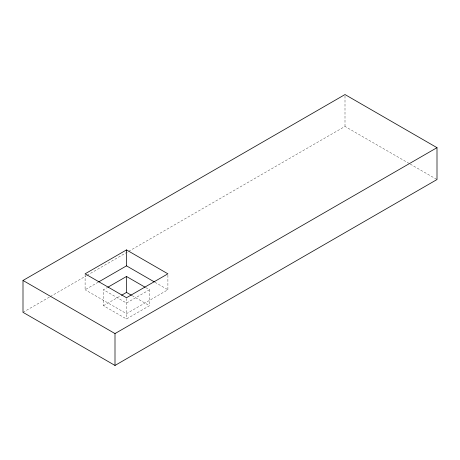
<?xml version="1.0" encoding="UTF-8"?>
<svg xmlns="http://www.w3.org/2000/svg" width="460" height="460" viewBox="0 0 460 460"><rect width="100%" height="100%" fill="white"/><g stroke="black" fill="none" stroke-linecap="round" stroke-linejoin="round"><path stroke-width="0.34" stroke-dasharray="2.3 1.72" d="M23 312.328L49.732 296.895M50.353 296.539L86.405 275.724M87.026 275.362L128.052 251.677M128.673 251.321L345 126.425L409.647 163.748M85.1 274.511L85.1 289.754L98.078 282.262M145.768 287.603L149.5 289.754L149.5 305.687L126.5 318.97L103.5 305.687L103.5 289.754L107.232 287.603M103.5 305.687L120.905 295.642M149.5 289.754L126.5 303.036L103.5 289.754M167.9 275.207L167.9 289.754L126.5 313.657L85.1 289.754M410.268 164.111L437 179.538M154.922 282.262L167.9 289.754M132.095 295.642L149.5 305.687M345 95.973L345 126.425M126.5 298.413L126.5 318.97"/><path stroke-width="0.69" d="M23 280.462L345 94.553L437 147.671L437 179.538L115 365.447L23 312.328L23 280.462L115 333.575L437 147.671M126.5 249.918L85.1 273.821L126.5 297.723L167.9 273.821L126.5 249.918L126.5 265.851L98.693 281.905M107.853 287.241L126.5 276.477L145.147 287.241M121.526 295.28L126.5 292.411L131.474 295.28M126.5 265.851L154.307 281.905M126.5 276.477L126.5 292.411M115 333.575L115 365.447"/></g></svg>
